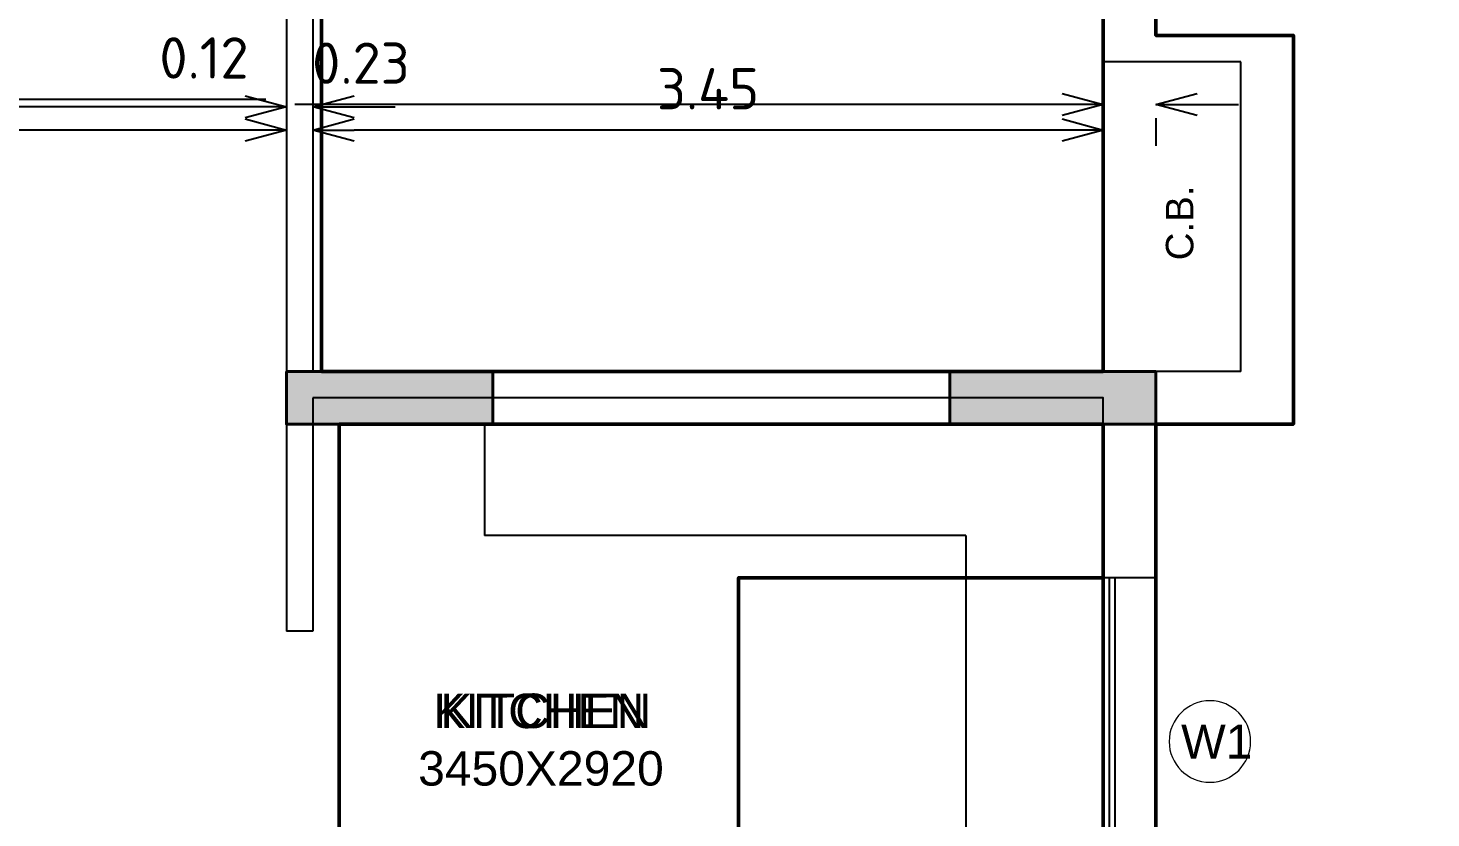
# Model space of a CAD drawing. Header units: inches. Extents: x 0 to 429, y 0 to 185.
# Drawn here: x 239.52 to 245.64, y 120.15 to 123.59 of the extents above; entities that cross this region are included whole.
import ezdxf
from ezdxf.enums import TextEntityAlignment as Align

# ---------------------------------------------------------------- set-up
doc = ezdxf.new("R2010")
doc.units = ezdxf.units.IN
doc.header["$MEASUREMENT"] = 0
doc.layers.get('DEFPOINTS').update_dxf_attribs({"lineweight": 18})
for name, color, linetype, lineweight in [('FLOOR01', 7, 'Continuous', 50), ('XR-4BHK-A-B-TYPICAL-SUB$0$TOWER-COL', 1, 'Continuous', 40), ('XR-4BHK-A-B-TYPICAL-SUB$0$TOWER-COL-HATCH', 9, 'Continuous', 5)]:
    doc.layers.add(name, color=color, linetype=linetype, lineweight=lineweight)
doc.styles.add('Sanvi Common', font='isocpeur.ttf')
doc.styles.add('Xr-4BHK-A-B-Typical-Sub$0$$0$DIM', font='arial.ttf', dxfattribs={"height": 4})
doc.styles.add('Xr-4BHK-A-B-Typical-Sub$0$$1$Standard', font='arial.ttf')
doc.styles.add('Xr-4BHK-A-B-Typical-Sub$0$DIM', font='arial.ttf')
doc.dimstyles.new('Sanvi Common', dxfattribs={"dimtxt": 0.18, "dimasz": 0.18, "dimexe": 0.18, "dimexo": 0.0625, "dimgap": 0.09, "dimtad": 1, "dimzin": 0, "dimdsep": 46, "dimtxsty": 'Sanvi Common', "dimblk": 'OPEN30', "dimcen": 0.09, "dimclrd": 68, "dimclre": 68, "dimclrt": 40, "dimadec": 0, "dimazin": 0, "dimtfac": 1, "dimtofl": 0, "dimtmove": 0, "dimatfit": 3, "dimldrblk": 'OPEN30', "dimfxl": 1, "dimtolj": 1, "dimtzin": 0, "dimarcsym": 0})

# ---------------------------------------------------------------- blocks, each defined once
blk = doc.blocks.new('Xr-4BHK-A-B-Typical-Sub$0$REV.CO.')
at = {"layer": 'XR-4BHK-A-B-TYPICAL-SUB$0$TOWER-COL-HATCH'}
for points in [[(456701.6, 11955.2), (456701.6, 11725.2), (455801.1, 11725.2), (455801.1, 11955.2)], [(458696.1, 11724.8), (458696.1, 11954.8), (459596.1, 11954.8), (459596.1, 11724.8)]]:
    blk.add_hatch(color=256, dxfattribs=at).paths.add_polyline_path(points)
at = {"layer": 'XR-4BHK-A-B-TYPICAL-SUB$0$TOWER-COL'}
for points in [[(455801.1, 11955.2), (455801.1, 11725.2), (456701.6, 11725.2), (456701.6, 11955.2)], [(459596.1, 11724.8), (459596.1, 11954.8), (458696.1, 11954.8), (458696.1, 11724.8)]]:
    blk.add_lwpolyline(points, close=True, dxfattribs=at)
blk = doc.blocks.new('Xr-4BHK-A-B-Typical-Sub$0$$0$DOOR NO')
at = {"lineweight": 0}
blk.add_circle((0, 0), 10, dxfattribs=at)
at = {"style": 'Xr-4BHK-A-B-Typical-Sub$0$$0$DIM'}
blk.add_attdef('X1', text='', height=9, dxfattribs=at).set_placement((0, 0), align=Align.MIDDLE_CENTER)
blk = doc.blocks.new('_Open30')
at = {"color": 0, "linetype": 'ByBlock', "lineweight": -2}
for p, q in [((-1, 0.268), (0, 0)), ((0, 0), (-1, -0.268)), ((0, 0), (-1, 0))]:
    blk.add_line(p, q, dxfattribs=at)
blk = doc.blocks.new('*D267')
at = {"color": 68, "lineweight": -2, "transparency": 16777216}
for p, q in [((244.2092, 123.3005), (244.2092, 123.4397)), ((244.0292, 123.2597), (240.6812, 123.2597)), ((244.6188, 123.2597), (244.7988, 123.2597)), ((244.4388, 123.1991), (244.4388, 123.0797))]:
    blk.add_line(p, q, dxfattribs=at)
at = {"layer": 'DEFPOINTS', "color": 0, "transparency": 16777216}
for p in [(244.2092, 123.2597), (244.4388, 123.2616), (244.2092, 123.238)]:
    blk.add_point(p, dxfattribs=at)
at = {"color": 68, "lineweight": -2, "transparency": 16777216, "xscale": 0.18, "yscale": 0.18, "zscale": 0.18}
blk.add_blockref('_Open30', (244.2092, 123.2597), dxfattribs=at)
at = {"color": 68, "lineweight": -2, "transparency": 16777216, "xscale": 0.18, "yscale": 0.18, "zscale": 0.18, "rotation": 180}
blk.add_blockref('_Open30', (244.4388, 123.2597), dxfattribs=at)
at = {"color": 40, "transparency": 16777216, "insert": (240.9692, 123.4397), "char_height": 0.18, "attachment_point": 5, "style": 'Sanvi Common'}
blk.add_mtext('\\A1;0.23', dxfattribs=at)
blk = doc.blocks.new('*D268')
at = {"color": 68, "lineweight": -2, "transparency": 16777216}
for p, q in [((240.7592, 123.3313), (240.7592, 122.968)), ((244.0292, 123.148), (240.9392, 123.148)), ((244.2092, 123.1755), (244.2092, 122.968))]:
    blk.add_line(p, q, dxfattribs=at)
at = {"layer": 'DEFPOINTS', "color": 0, "transparency": 16777216}
for p in [(240.7592, 123.3938), (244.2092, 123.238), (240.7592, 123.148)]:
    blk.add_point(p, dxfattribs=at)
at = {"color": 68, "lineweight": -2, "transparency": 16777216, "xscale": 0.18, "yscale": 0.18, "zscale": 0.18, "rotation": 180}
blk.add_blockref('_Open30', (240.7592, 123.148), dxfattribs=at)
at = {"color": 68, "lineweight": -2, "transparency": 16777216, "xscale": 0.18, "yscale": 0.18, "zscale": 0.18}
blk.add_blockref('_Open30', (244.2092, 123.148), dxfattribs=at)
at = {"color": 40, "transparency": 16777216, "insert": (242.4842, 123.328), "char_height": 0.18, "attachment_point": 5, "style": 'Sanvi Common'}
blk.add_mtext('\\A1;3.45', dxfattribs=at)
blk = doc.blocks.new('*D269')
at = {"color": 68, "lineweight": -2, "transparency": 16777216}
for p, q in [((240.6442, 123.3313), (240.6442, 123.0693)), ((240.7592, 123.3313), (240.7592, 123.0693)), ((240.4642, 123.2493), (237.2242, 123.2493)), ((240.9392, 123.2493), (241.1192, 123.2493))]:
    blk.add_line(p, q, dxfattribs=at)
at = {"layer": 'DEFPOINTS', "color": 0, "transparency": 16777216}
for p in [(240.6442, 123.3938), (240.7592, 123.3938), (240.6442, 123.2493)]:
    blk.add_point(p, dxfattribs=at)
at = {"color": 68, "lineweight": -2, "transparency": 16777216, "xscale": 0.18, "yscale": 0.18, "zscale": 0.18}
blk.add_blockref('_Open30', (240.6442, 123.2493), dxfattribs=at)
at = {"color": 68, "lineweight": -2, "transparency": 16777216, "xscale": 0.18, "yscale": 0.18, "zscale": 0.18, "rotation": 180}
blk.add_blockref('_Open30', (240.7592, 123.2493), dxfattribs=at)
at = {"color": 40, "transparency": 16777216, "insert": (237.4942, 123.4293), "char_height": 0.18, "attachment_point": 5, "style": 'Sanvi Common'}
blk.add_mtext('\\A1;0.12', dxfattribs=at)
blk = doc.blocks.new('*D270')
at = {"color": 68, "lineweight": -2, "transparency": 16777216}
for p, q in [((237.1342, 123.2105), (237.1342, 123.328)), ((240.6442, 123.3313), (240.6442, 122.968)), ((240.4642, 123.148), (237.3142, 123.148))]:
    blk.add_line(p, q, dxfattribs=at)
at = {"layer": 'DEFPOINTS', "color": 0, "transparency": 16777216}
for p in [(240.6442, 123.3938), (237.1342, 123.148), (237.1342, 123.148)]:
    blk.add_point(p, dxfattribs=at)
at = {"color": 68, "lineweight": -2, "transparency": 16777216, "xscale": 0.18, "yscale": 0.18, "zscale": 0.18, "rotation": 180}
blk.add_blockref('_Open30', (237.1342, 123.148), dxfattribs=at)
at = {"color": 68, "lineweight": -2, "transparency": 16777216, "xscale": 0.18, "yscale": 0.18, "zscale": 0.18}
blk.add_blockref('_Open30', (240.6442, 123.148), dxfattribs=at)
at = {"color": 40, "transparency": 16777216, "insert": (238.8892, 123.328), "char_height": 0.18, "attachment_point": 5, "style": 'Sanvi Common'}
blk.add_mtext('\\A1;3.51', dxfattribs=at)
blk = doc.blocks.new('*D271')
at = {"color": 68, "lineweight": -2, "transparency": 16777216}
for p, q in [((237.0192, 123.2105), (237.0192, 123.4625)), ((237.1342, 123.2105), (237.1342, 123.4625)), ((236.8392, 123.2825), (236.6592, 123.2825)), ((237.3142, 123.2825), (240.5542, 123.2825))]:
    blk.add_line(p, q, dxfattribs=at)
at = {"layer": 'DEFPOINTS', "color": 0, "transparency": 16777216}
for p in [(237.0192, 123.2825), (237.0192, 123.148), (237.1342, 123.148)]:
    blk.add_point(p, dxfattribs=at)
at = {"color": 68, "lineweight": -2, "transparency": 16777216, "xscale": 0.18, "yscale": 0.18, "zscale": 0.18}
blk.add_blockref('_Open30', (237.0192, 123.2825), dxfattribs=at)
at = {"color": 68, "lineweight": -2, "transparency": 16777216, "xscale": 0.18, "yscale": 0.18, "zscale": 0.18, "rotation": 180}
blk.add_blockref('_Open30', (237.1342, 123.2825), dxfattribs=at)
at = {"color": 40, "transparency": 16777216, "insert": (240.2842, 123.4625), "char_height": 0.18, "attachment_point": 5, "style": 'Sanvi Common'}
blk.add_mtext('\\A1;0.12', dxfattribs=at)

msp = doc.modelspace()

# ---------------------------------------------------------------- linework, layer by layer
for p, q in [((240.6442, 125.0003), (240.6442, 120.9628)), ((240.7592, 125.0003), (240.7592, 122.0953)), ((244.2092, 124.0153), (244.2092, 123.4453)), ((244.4392, 123.7103), (244.4392, 123.5603)), ((245.0392, 123.5603), (244.4392, 123.5603)), ((245.0392, 121.8653), (245.0392, 123.5603)), ((244.8092, 123.4453), (244.2092, 123.4453)), ((244.2092, 123.4453), (244.2092, 122.0953)), ((244.8092, 122.0953), (244.8092, 123.4453)), ((244.8092, 122.0953), (240.7592, 122.0953)), ((240.7592, 121.9803), (240.7592, 120.9628)), ((241.5092, 121.8653), (241.5092, 121.3803)), ((245.0392, 121.8653), (244.4392, 121.8653)), ((243.6092, 121.3803), (241.5092, 121.3803)), ((243.6092, 121.3803), (243.6092, 119.0603)), ((244.2092, 121.1953), (244.2092, 119.7299)), ((244.2342, 121.1953), (244.2342, 119.7299)), ((244.2592, 121.1953), (244.2592, 119.7299)), ((244.4392, 121.1953), (244.4392, 119.7299)), ((240.7592, 120.9628), (240.6442, 120.9628))]:
    msp.add_line(p, q)
for points in [[(244.4392, 121.1953), (244.2092, 121.1953), (244.2092, 121.9803), (240.7592, 121.9803)], [(244.4392, 121.1953), (244.4392, 121.8648)]]:
    msp.add_lwpolyline(points)
at = {"layer": 'FLOOR01', "color": 26}
msp.add_line((240.7976, 122.3522), (240.7976, 123.2688), dxfattribs=at)
at = {"layer": 'FLOOR01', "color": 230}
msp.add_lwpolyline([(244.4392, 115.8054), (239.3537, 115.8027), (239.3546, 116.3554), (234.4542, 116.3554), (234.4542, 119.8906), (232.4642, 119.8906), (232.4642, 124.9806), (232.0842, 124.9806), (232.0842, 130.8406), (236.4892, 130.8406), (236.4892, 129.4106), (237.6892, 129.4106), (237.6892, 128.8101), (239.6442, 128.81), (239.6442, 128.1207), (244.4392, 128.1206), (244.4392, 123.5606), (245.0392, 123.5606), (245.0392, 121.8656), (244.4392, 121.8656)], close=True, dxfattribs=at)
at = {"layer": 'FLOOR01', "color": 181}
msp.add_lwpolyline([(250.2297, 119.4459), (245.6384, 119.4454), (245.6384, 115.9157), (244.8342, 115.9157), (244.8342, 116.4007), (244.4392, 116.4007), (244.4392, 121.8656), (245.0392, 121.8656), (245.0392, 123.5606), (244.4392, 123.5606), (244.4392, 128.1206)], dxfattribs=at)
at = {"layer": 'FLOOR01', "color": 150}
for points in [[(240.7976, 126.1156), (244.2092, 126.1156), (244.2092, 122.0956), (240.7976, 122.0956)], [(240.8742, 119.0606), (244.2092, 119.0606), (244.2092, 121.8651), (240.8742, 121.8651)]]:
    msp.add_lwpolyline(points, close=True, dxfattribs=at)
at = {"layer": 'FLOOR01', "color": 103}
msp.add_lwpolyline([(244.2092, 119.7302), (242.6177, 119.7302), (242.6177, 121.1956), (244.2092, 121.1956)], close=True, dxfattribs=at)

# ---------------------------------------------------------------- block references
at = {"xscale": 0.001, "yscale": 0.001, "zscale": 0.001}
msp.add_blockref('Xr-4BHK-A-B-Typical-Sub$0$REV.CO.', (-215.1569, 110.1401), dxfattribs=at)
ref = msp.add_blockref('Xr-4BHK-A-B-Typical-Sub$0$$0$DOOR NO', (244.6744, 120.4811), dxfattribs=dict(xscale=-0.01778, yscale=0.01778, zscale=0.01778))
ref.add_attrib('X1', 'W1', dxfattribs={"height": 0.14817, "style": 'Xr-4BHK-A-B-Typical-Sub$0$$1$Standard'}).set_placement((244.7039, 120.4811), align=Align.MIDDLE_CENTER)

# ---------------------------------------------------------------- texts
at = {"style": 'Xr-4BHK-A-B-Typical-Sub$0$DIM'}
msp.add_text('C.B.', height=0.12, rotation=90, dxfattribs=at).set_placement((244.6023, 122.5799))
for s, p in [(' KITCHEN', (241.2277, 120.5396)), ('3450X2920', (241.219, 120.289))]:
    msp.add_text(s, height=0.15, dxfattribs=at).set_placement(p)
at = {"layer": 'FLOOR01', "color": 150, "style": 'Xr-4BHK-A-B-Typical-Sub$0$DIM'}
msp.add_text(' KITCHEN', height=0.15, dxfattribs=at).set_placement((241.2585, 120.54))

# ---------------------------------------------------------------- dimensions: what is measured, and where the dimension line sits
at = {"color": 2}
for base, p1, p2, picture, middle in [((237.0192293392, 123.2825075926), (237.1342293392, 123.1479770143), (237.0192293392, 123.1479770143), '*D271', (240.2842293392, 123.2825075926)), ((244.2092, 123.2597), (244.4388, 123.2616), (244.2092, 123.238), '*D267', (240.9692, 123.2597)), ((240.6442292, 123.2492748), (240.7592293, 123.393814), (240.6442292, 123.393814), '*D269', (237.4942292, 123.2492748))]:
    dim = msp.add_linear_dim(base=base, p1=p1, p2=p2, angle=180, dimstyle='Sanvi Common', dxfattribs=at)
    dim.commit()
    dim.dimension.update_dxf_attribs({"geometry": picture, "text_midpoint": middle, "dimtype": 160})
for base, p1, p2, picture, middle in [((237.1342, 123.148), (240.6442, 123.3938), (237.1342, 123.148), '*D270', (238.8892, 123.328)), ((240.7592, 123.148), (244.2092, 123.238), (240.7592, 123.3938), '*D268', (242.4842, 123.328))]:
    dim = msp.add_linear_dim(base=base, p1=p1, p2=p2, angle=180, dimstyle='Sanvi Common', dxfattribs=at)
    dim.commit()
    dim.dimension.update_dxf_attribs({"geometry": picture, "text_midpoint": middle})

doc.saveas('drawing.dxf')
